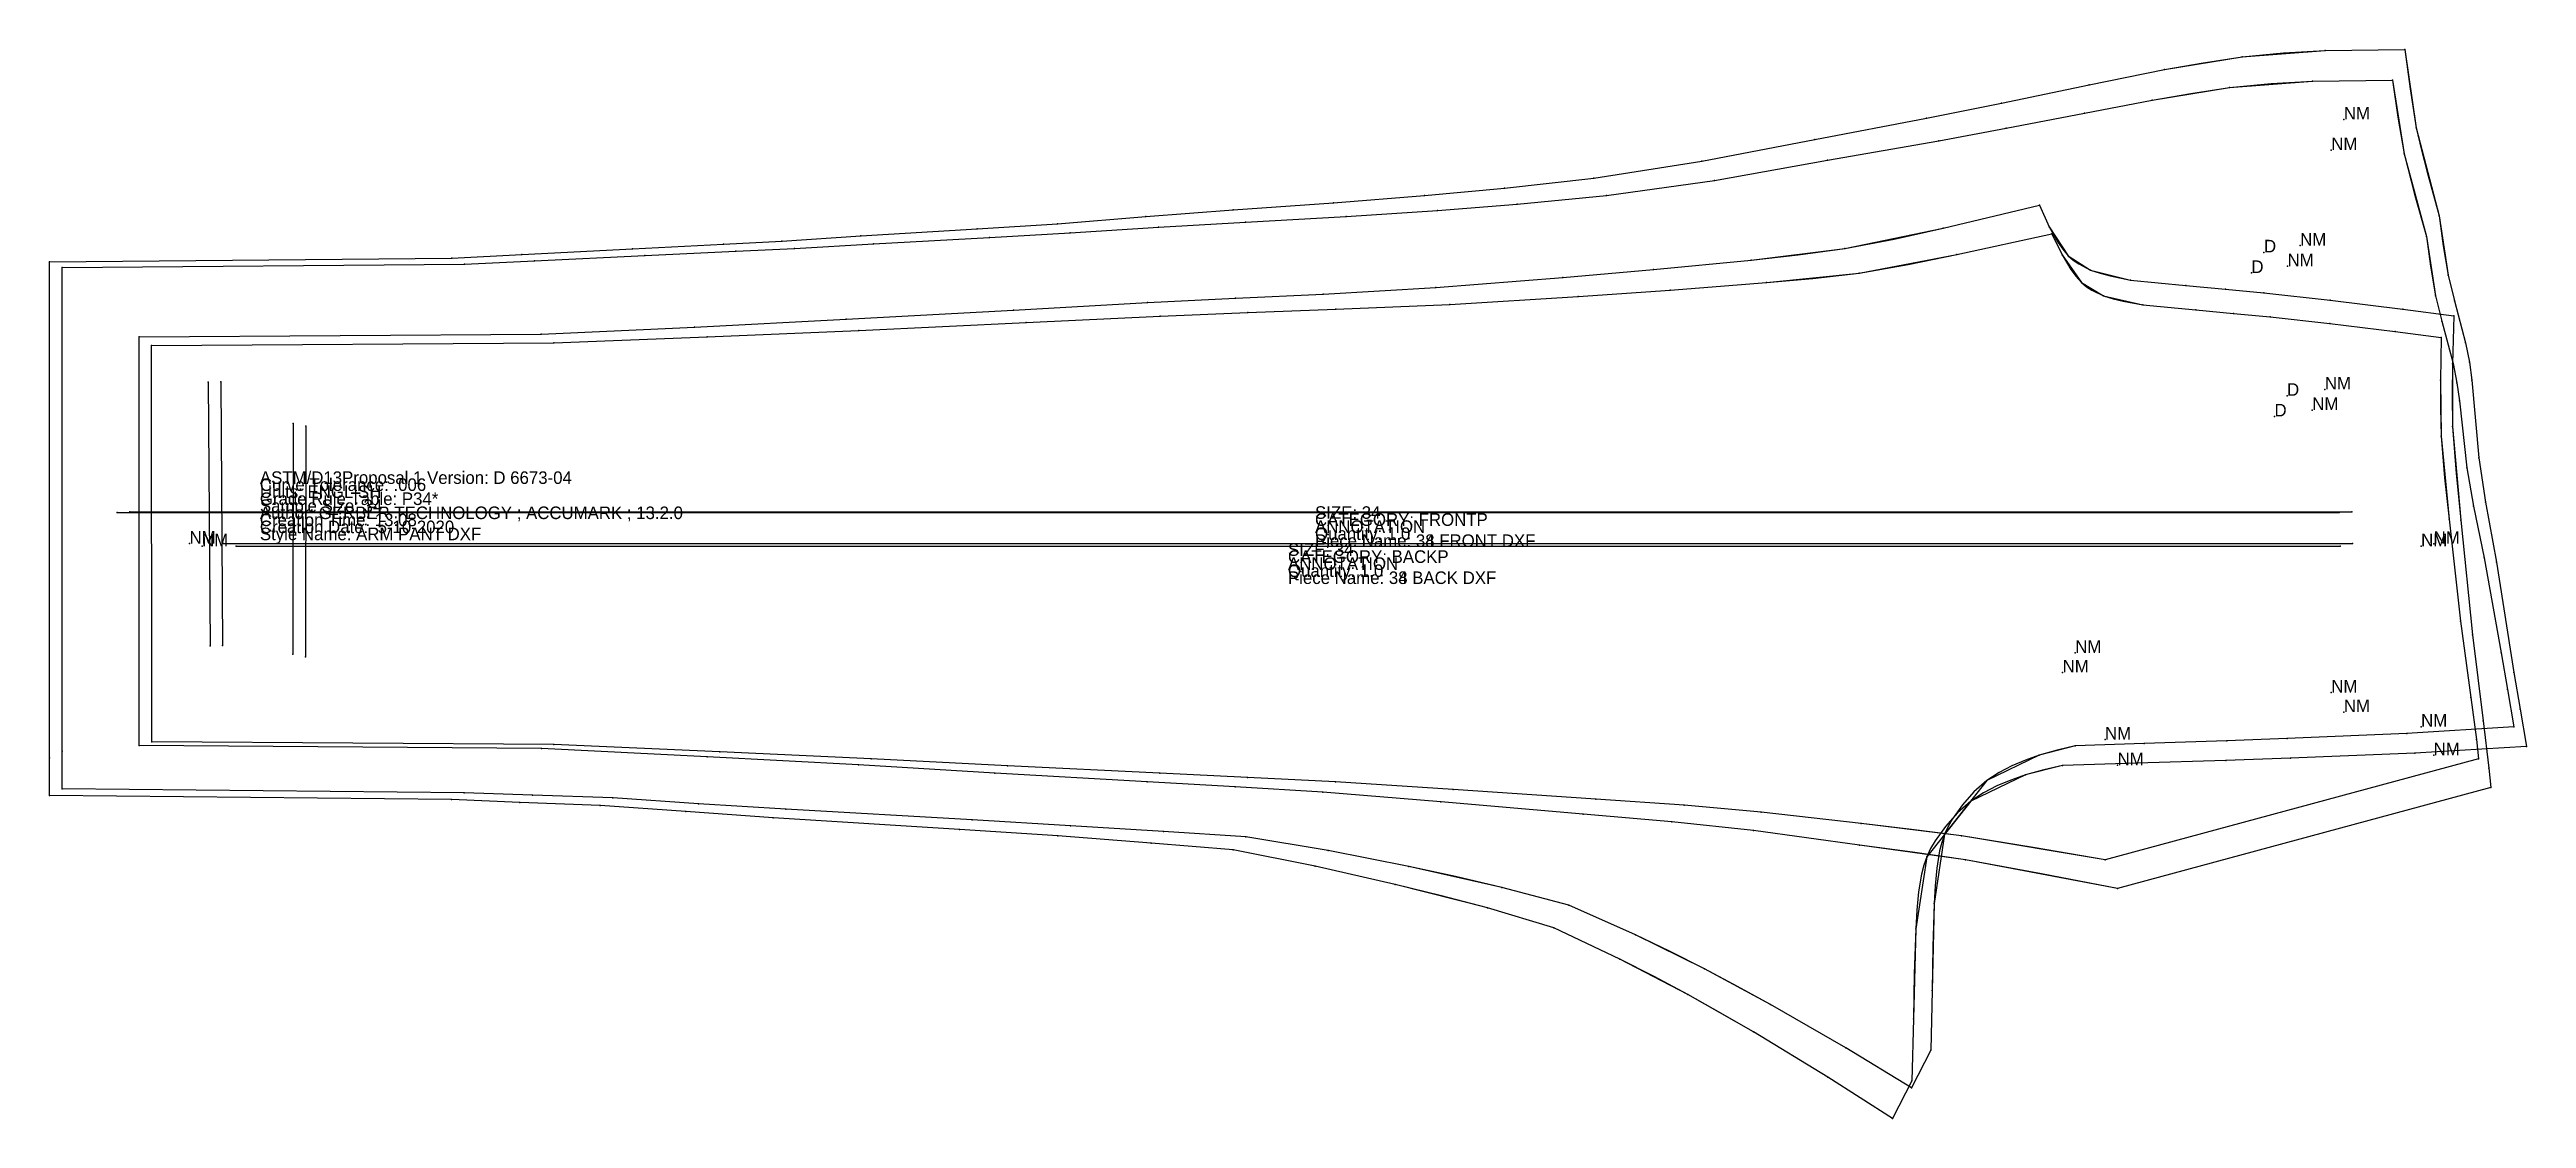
# Model space of a CAD drawing. Extents: x -4.2 to 45.1, y -11.5 to 9.8.
import ezdxf

# ---------------------------------------------------------------- set-up
doc = ezdxf.new("R2010")
doc.units = 0

# ---------------------------------------------------------------- blocks, each defined once
blk = doc.blocks.new('34 FRONT DXF_34')
at = {"layer": '1'}
for points in [[(-2.1535, 3.8734), (5.8465, 3.9275), (8.8957, 4.0436), (11.9137, 4.1737), (15.2429, 4.3287), (17.9083, 4.4569), (19.6569, 4.5277), (21.4053, 4.5944), (21.4053, 4.5944), (23.6698, 4.6916), (26.2258, 4.8477), (28.0569, 4.9748), (29.9734, 5.126), (31.8151, 5.3148), (33.7555, 5.6825), (35.6516, 6.0939)], [(35.6516, 6.0939), (35.8518, 5.6796), (36.2401, 5.126), (36.678, 4.8602), (37.4623, 4.682), (37.4623, 4.682), (38.5147, 4.5825), (39.2641, 4.5139), (39.9913, 4.4427), (41.1797, 4.3118), (42.4806, 4.1557), (43.3953, 4.0344)], [(43.3953, 4.0344), (43.3804, 3.186), (43.392, 2.0725), (43.5556, 0.4163), (43.7801, -1.6097), (43.9872, -3.1295), (44.0953, -3.9681), (44.0953, -3.9681), (44.1347, -4.3498)], [(-2.1509, -4.0138), (-2.1535, 3.8734)], [(44.1347, -4.3498), (36.7069, -6.3633), (36.7069, -6.3633), (33.8495, -5.8796), (31.8561, -5.6401), (29.8694, -5.4084), (28.333, -5.275), (26.5742, -5.1534), (23.7397, -4.9613), (21.3971, -4.8107), (21.3971, -4.8107), (19.6495, -4.7227), (17.9019, -4.6362), (14.8696, -4.4873), (12.1594, -4.3481), (9.1508, -4.2098), (5.849, -4.068), (-2.1509, -4.0138)]]:
    blk.add_lwpolyline(points, dxfattribs=at)
at = {"layer": '100'}
blk.add_line((0.9134, 2.2692), (0.9043, -2.3193), dxfattribs=at)
at = {"layer": '13'}
for p in [(-1.1506, -0.1188), (42.9951, -0.1218), (42.9951, -3.7106), (36.7068, -3.968)]:
    blk.add_point(p, dxfattribs=at)
at = {"layer": '2'}
for p in [(35.6516, 6.0939), (35.6516, 6.0939), (28.0569, 4.9748), (17.9083, 4.4569), (21.4053, 4.5944), (21.4053, 4.5944), (37.4623, 4.682), (37.4623, 4.682), (39.9913, 4.4427), (43.3953, 4.0344), (43.3953, 4.0344), (-2.1535, 3.8734), (-2.1535, 3.8734), (5.8465, 3.9275), (0.9134, 2.2692), (-1.1506, -0.1188), (41.3818, -0.1188), (42.9951, -0.1218), (0.9043, -2.3193), (42.9951, -3.7106), (-2.1509, -4.0138), (-2.1509, -4.0138), (5.849, -4.068), (36.7068, -3.968), (44.0953, -3.9681), (44.0953, -3.9681), (44.1347, -4.3498), (44.1347, -4.3498), (17.9019, -4.6362), (21.3971, -4.8107), (21.3971, -4.8107), (28.333, -5.275), (36.7069, -6.3633), (36.7069, -6.3633)]:
    blk.add_point(p, dxfattribs=at)
at = {"layer": '3'}
for p in [(33.7555, 5.6825), (35.8518, 5.6796), (29.9734, 5.126), (31.8151, 5.3148), (36.2401, 5.126), (19.6569, 4.5277), (23.6698, 4.6916), (26.2258, 4.8477), (36.678, 4.8602), (38.5147, 4.5825), (39.2641, 4.5139), (8.8957, 4.0436), (11.9137, 4.1737), (15.2429, 4.3287), (41.1797, 4.3118), (42.4806, 4.1557), (43.3804, 3.186), (43.392, 2.0725), (43.5556, 0.4163), (-0.4717, -0.1188), (41.3818, -0.1188), (43.7801, -1.6097), (43.9872, -3.1295), (9.1508, -4.2098), (12.1594, -4.3481), (14.8696, -4.4873), (19.6495, -4.7227), (23.7397, -4.9613), (26.5742, -5.1534), (29.8694, -5.4084), (31.8561, -5.6401), (33.8495, -5.8796)]:
    blk.add_point(p, dxfattribs=at)
at = {"layer": '4'}
for p in [(21.4053, 4.5944, 0.095), (37.4623, 4.682, 0.095), (44.0953, -3.9681, 0.095), (21.3971, -4.8107, 0.095), (36.7069, -6.3633, 0.095)]:
    blk.add_point(p, dxfattribs=at)
at = {"layer": '5'}
blk.add_line((-0.4717, -0.1188), (41.3818, -0.1188), dxfattribs=at)
at = {"layer": '7'}
blk.add_line((-0.4717, -0.1188), (41.3818, -0.1188), dxfattribs=at)
at = {"layer": '84'}
for points in [[(-2.1535, 3.8734), (5.8465, 3.9275), (8.8957, 4.0436), (11.9137, 4.1737), (15.2429, 4.3287), (17.9083, 4.4569), (19.6569, 4.5277), (21.4053, 4.5944), (21.4053, 4.5944), (23.6698, 4.6916), (26.2258, 4.8477), (28.0569, 4.9748), (29.9734, 5.126), (30.8957, 5.2082), (31.8151, 5.3148), (32.7876, 5.4853), (33.7555, 5.6825), (35.6516, 6.0939)], [(35.6516, 6.0939), (35.8518, 5.6796), (36.0274, 5.388), (36.1276, 5.2517), (36.2401, 5.126), (36.3393, 5.0445), (36.4467, 4.9738), (36.678, 4.8602), (36.8698, 4.8017), (37.0654, 4.756), (37.4623, 4.682), (37.4623, 4.682), (38.5147, 4.5825), (39.2641, 4.5139), (39.9913, 4.4427), (41.1797, 4.3118), (42.4806, 4.1557), (43.3953, 4.0344)], [(43.3953, 4.0344), (43.3804, 3.186), (43.3783, 2.629), (43.392, 2.0725), (43.4636, 1.2436), (43.5556, 0.4163), (43.7801, -1.6097), (43.9872, -3.1295), (44.0953, -3.9681), (44.0953, -3.9681), (44.1347, -4.3498)], [(-2.1509, -4.0138), (-2.1535, 3.8734)], [(44.1347, -4.3498), (36.7069, -6.3633), (36.7069, -6.3633), (35.2795, -6.113), (33.8495, -5.8796), (32.8536, -5.7535), (31.8561, -5.6401), (29.8694, -5.4084), (28.333, -5.275), (26.5742, -5.1534), (23.7397, -4.9613), (21.3971, -4.8107), (21.3971, -4.8107), (19.6495, -4.7227), (17.9019, -4.6362), (14.8696, -4.4873), (12.1594, -4.3481), (9.1508, -4.2098), (5.849, -4.068), (-2.1509, -4.0138)]]:
    blk.add_lwpolyline(points, dxfattribs=at)
at = {"layer": '1'}
for s, p in [('SIZE: 34', (20.9906, 0.4253)), ('CATEGORY: FRONTP', (20.9906, 0.2853)), ('ANNOTATION', (20.9906, 0.1453)), ('Quantity: 1,0', (20.9906, 0.0053)), ('Piece Name: 34 FRONT DXF', (20.9906, -0.1347))]:
    blk.add_text(s, height=0.25, dxfattribs=at).set_placement(p)
at = {"layer": '13'}
for p in [(-1.1506, -0.1188), (42.9951, -0.1218), (36.7068, -3.968), (42.9951, -3.7106)]:
    blk.add_text('NM', height=0.25, dxfattribs=at).set_placement(p)
blk = doc.blocks.new('34 BACK DXF_34')
at = {"layer": '1'}
for points in [[(-3.9333, 5.4245), (4.0669, 5.4954), (5.4611, 5.5617), (7.6603, 5.6633), (9.4709, 5.7512), (10.632, 5.805), (12.206, 5.8958), (14.5165, 6.0242), (16.1191, 6.1147), (17.8753, 6.2272), (19.6099, 6.3306), (19.6099, 6.3306), (21.6087, 6.4413), (23.4245, 6.5607), (25.0127, 6.6845), (26.7923, 6.857), (28.9402, 7.1598), (31.1888, 7.5598), (33.402, 7.9466), (33.402, 7.9466), (34.7393, 8.1964), (36.3, 8.5003), (37.6418, 8.7542), (39.1848, 9.0101), (40.8359, 9.1322), (42.4236, 9.1535)], [(42.4236, 9.1535), (42.6555, 7.6862), (43.1018, 6.0432), (43.1018, 6.0432), (43.2817, 4.8607), (43.4081, 4.3562), (43.6299, 3.5148), (43.706, 3.1335), (43.706, 3.1335), (43.7567, 2.773), (43.9038, 1.4393), (44.0347, 0.6768), (44.2465, -0.3502), (44.5894, -2.2415), (44.5894, -2.2415), (44.7166, -2.974), (44.8409, -3.7148)], [(-3.9351, -4.9468), (-3.935, -4.1966), (-3.935, -4.1966), (-3.9333, 5.4245)], [(44.8409, -3.7148), (42.7089, -3.844), (40.3304, -3.9477), (39.1322, -3.9928), (37.4865, -4.0466), (36.1137, -4.0898), (36.1137, -4.0898), (35.3999, -4.277), (34.3559, -4.7818), (33.5132, -5.8487), (33.3102, -7.2304), (33.2712, -8.9581), (33.2402, -10.1449), (32.855, -10.8964)], [(32.855, -10.8964), (31.5519, -10.1037), (30.0547, -9.2408), (28.7358, -8.5297), (27.3654, -7.8552), (26.0427, -7.2637), (24.7055, -6.9073), (22.8559, -6.4917), (21.2549, -6.1769), (19.6146, -5.902), (19.6146, -5.902), (17.9794, -5.7946), (16.1242, -5.6813), (14.1699, -5.5642), (10.4621, -5.3538), (8.7239, -5.2425), (7.0206, -5.1294), (5.4211, -5.075), (4.0647, -5.0286), (-3.9351, -4.9468)]]:
    blk.add_lwpolyline(points, dxfattribs=at)
at = {"layer": '100'}
blk.add_line((-0.778, 3.1539), (-0.7418, -2.0937), dxfattribs=at)
at = {"layer": '13'}
for p in [(41.2079, 7.7617), (40.3383, 5.4516), (39.6194, 5.3171), (40.8297, 2.59), (40.0782, 2.4632), (36.1137, -2.2415), (41.2079, -3.0306)]:
    blk.add_point(p, dxfattribs=at)
at = {"layer": '2'}
for p in [(42.4236, 9.1535), (42.4236, 9.1535), (37.6418, 8.7542), (33.402, 7.9466), (33.402, 7.9466), (41.2079, 7.7617), (26.7923, 6.857), (16.1191, 6.1147), (19.6099, 6.3306), (19.6099, 6.3306), (43.1018, 6.0432), (43.1018, 6.0432), (-3.9333, 5.4245), (-3.9333, 5.4245), (4.0669, 5.4954), (10.632, 5.805), (40.3383, 5.4516), (39.6194, 5.3171), (43.6299, 3.5148), (-0.778, 3.1539), (43.706, 3.1335), (43.706, 3.1335), (40.8297, 2.59), (43.7567, 2.773), (40.0782, 2.4632), (41.6172, 0.5614), (-0.7418, -2.0937), (36.1137, -2.2415), (44.5894, -2.2415), (44.5894, -2.2415), (41.2079, -3.0306), (44.8409, -3.7148), (44.8409, -3.7148), (-3.935, -4.1966), (-3.935, -4.1966), (36.1137, -4.0898), (36.1137, -4.0898), (40.3304, -3.9477), (-3.9351, -4.9468), (-3.9351, -4.9468), (4.0647, -5.0286), (10.4621, -5.3538), (16.1242, -5.6813), (19.6146, -5.902), (19.6146, -5.902), (26.0427, -7.2637), (33.2402, -10.1449), (32.855, -10.8964), (32.855, -10.8964)]:
    blk.add_point(p, dxfattribs=at)
at = {"layer": '3'}
for p in [(39.1848, 9.0101), (40.8359, 9.1322), (36.3, 8.5003), (34.7393, 8.1964), (31.1888, 7.5598), (42.6555, 7.6862), (28.9402, 7.1598), (21.6087, 6.4413), (23.4245, 6.5607), (25.0127, 6.6845), (14.5165, 6.0242), (17.8753, 6.2272), (5.4611, 5.5617), (7.6603, 5.6633), (9.4709, 5.7512), (12.206, 5.8958), (43.2817, 4.8607), (43.4081, 4.3562), (43.9038, 1.4393), (-2.5865, 0.5614), (41.6172, 0.5614), (44.0347, 0.6768), (44.2465, -0.3502), (44.7166, -2.974), (42.7089, -3.844), (35.3999, -4.277), (37.4865, -4.0466), (39.1322, -3.9928), (34.3559, -4.7818), (5.4211, -5.075), (7.0206, -5.1294), (8.7239, -5.2425), (14.1699, -5.5642), (17.9794, -5.7946), (33.5132, -5.8487), (21.2549, -6.1769), (22.8559, -6.4917), (24.7055, -6.9073), (33.3102, -7.2304), (27.3654, -7.8552), (28.7358, -8.5297), (30.0547, -9.2408), (33.2712, -8.9581), (31.5519, -10.1037)]:
    blk.add_point(p, dxfattribs=at)
at = {"layer": '4'}
for p in [(33.402, 7.9466, 0.095), (19.6099, 6.3306, 0.095), (43.1018, 6.0432, 0.095), (44.5894, -2.2415, 0.095), (-3.935, -4.1966, 0.095), (36.1137, -4.0898, 0.095), (19.6146, -5.902, 0.095)]:
    blk.add_point(p, dxfattribs=at)
at = {"layer": '5'}
blk.add_line((-2.5865, 0.5614), (41.6172, 0.5614), dxfattribs=at)
at = {"layer": '7'}
blk.add_line((-2.5865, 0.5614), (41.6172, 0.5614), dxfattribs=at)
at = {"layer": '84'}
for points in [[(-3.9333, 5.4245), (4.0669, 5.4954), (5.4611, 5.5617), (7.6603, 5.6633), (9.4709, 5.7512), (10.632, 5.805), (12.206, 5.8958), (14.5165, 6.0242), (16.1191, 6.1147), (17.8753, 6.2272), (19.6099, 6.3306), (19.6099, 6.3306), (21.6087, 6.4413), (23.4245, 6.5607), (25.0127, 6.6845), (26.7923, 6.857), (28.9402, 7.1598), (31.1888, 7.5598), (33.402, 7.9466), (33.402, 7.9466), (34.7393, 8.1964), (36.3, 8.5003), (37.6418, 8.7542), (38.4121, 8.8907), (39.1848, 9.0101), (40.0091, 9.0864), (40.8359, 9.1322), (42.4236, 9.1535)], [(42.4236, 9.1535), (42.5298, 8.418), (42.6555, 7.6862), (42.8677, 6.862), (43.1018, 6.0432), (43.1018, 6.0432), (43.1849, 5.4507), (43.2817, 4.8607), (43.4081, 4.3562), (43.6299, 3.5148), (43.706, 3.1335), (43.706, 3.1335), (43.7567, 2.773), (43.9038, 1.4393), (44.0347, 0.6768), (44.2465, -0.3502), (44.5894, -2.2415), (44.5894, -2.2415), (44.7166, -2.974), (44.8409, -3.7148)], [(-3.9351, -4.9468), (-3.935, -4.1966), (-3.935, -4.1966), (-3.9333, 5.4245)], [(44.8409, -3.7148), (42.7089, -3.844), (40.3304, -3.9477), (39.1322, -3.9928), (37.4865, -4.0466), (36.1137, -4.0898), (36.1137, -4.0898), (35.7542, -4.1751), (35.3999, -4.277), (35.1243, -4.3751), (34.8554, -4.4896), (34.598, -4.6233), (34.3559, -4.7818), (34.0988, -5.0095), (33.8706, -5.2666), (33.6717, -5.5459), (33.5862, -5.6942), (33.5132, -5.8487), (33.4582, -6.0134), (33.416, -6.1821), (33.3583, -6.5262), (33.3262, -6.8775), (33.3102, -7.2304), (33.278, -8.0936), (33.2712, -8.9581), (33.2402, -10.1449), (32.855, -10.8964)], [(32.855, -10.8964), (31.5519, -10.1037), (30.0547, -9.2408), (29.3981, -8.88), (28.7358, -8.5297), (28.0537, -8.1863), (27.3654, -7.8552), (26.0427, -7.2637), (24.7055, -6.9073), (23.7824, -6.692), (22.8559, -6.4917), (21.2549, -6.1769), (19.6146, -5.902), (19.6146, -5.902), (17.9794, -5.7946), (16.1242, -5.6813), (14.1699, -5.5642), (10.4621, -5.3538), (8.7239, -5.2425), (7.0206, -5.1294), (5.4211, -5.075), (4.0647, -5.0286), (-3.9351, -4.9468)]]:
    blk.add_lwpolyline(points, dxfattribs=at)
at = {"layer": '1'}
for s, p in [('ANNOTATION', (20.4529, -0.5914)), ('SIZE: 34', (20.4529, -0.3114)), ('Quantity: 1,0', (20.4529, -0.7314)), ('CATEGORY: BACKP', (20.4529, -0.4514)), ('Piece Name: 34 BACK DXF', (20.4529, -0.8714))]:
    blk.add_text(s, height=0.25, dxfattribs=at).set_placement(p)
at = {"layer": '13'}
for s, p in [('NM', (41.2079, 7.7617)), ('D', (39.6194, 5.3171)), ('NM', (40.3383, 5.4516)), ('D', (40.0782, 2.4632)), ('NM', (40.8297, 2.59)), ('NM', (36.1137, -2.2415)), ('NM', (41.2079, -3.0306))]:
    blk.add_text(s, height=0.25, dxfattribs=at).set_placement(p)
blk = doc.blocks.new('38 BACK DXF_34')
at = {"layer": '1'}
for points in [[(-4.1833, 5.5385), (3.8169, 5.6094), (5.211, 5.683), (7.4103, 5.7962), (9.2208, 5.8935), (10.382, 5.9534), (11.9559, 6.0537), (14.2665, 6.196), (15.8691, 6.2964), (17.6252, 6.4391), (19.3599, 6.5726), (19.3599, 6.5726), (21.357, 6.7133), (23.1709, 6.86), (24.7573, 7.0077), (26.5343, 7.2071), (28.6855, 7.5421), (30.9364, 7.9762), (33.152, 8.3966), (33.152, 8.3966), (34.647, 8.6962), (36.3917, 9.0599), (37.8918, 9.3642), (39.4348, 9.6201), (41.0859, 9.7422), (42.6736, 9.7635)], [(42.6736, 9.7635), (42.9, 8.203), (43.3518, 6.4532), (43.3518, 6.4532), (43.5317, 5.2707), (43.6581, 4.7662), (43.8799, 3.9247), (43.956, 3.5435), (43.956, 3.5435), (44.0067, 3.1831), (44.1422, 1.6385), (44.2738, 0.7541), (44.492, -0.4378), (44.8394, -2.6315), (44.8394, -2.6315), (44.9666, -3.3639), (45.0909, -4.1048)], [(-4.1851, -5.0808), (-4.185, -4.3306), (-4.185, -4.3306), (-4.1833, 5.5385)], [(45.0909, -4.1048), (42.8718, -4.2348), (40.3964, -4.3377), (39.1083, -4.3832), (37.3393, -4.4369), (35.8637, -4.4798), (35.8637, -4.4798), (35.1222, -4.6719), (34.0371, -5.1923), (33.1591, -6.2971), (32.9441, -7.7304), (32.8981, -9.5233), (32.8622, -10.755), (32.477, -11.5065)], [(32.477, -11.5065), (31.1914, -10.6831), (29.7133, -9.785), (28.4101, -9.0429), (27.0545, -8.3362), (25.7447, -7.7137), (24.4196, -7.3183), (22.5845, -6.8487), (20.9947, -6.487), (19.3646, -6.164), (19.3646, -6.164), (17.7294, -6.0283), (15.8742, -5.8829), (13.9199, -5.7544), (10.2121, -5.5222), (8.474, -5.4016), (6.7708, -5.2793), (5.1712, -5.2163), (3.8147, -5.1626), (-4.1851, -5.0808)]]:
    blk.add_lwpolyline(points, dxfattribs=at)
at = {"layer": '100'}
blk.add_line((-1.028, 3.1439), (-0.9918, -2.1036), dxfattribs=at)
at = {"layer": '13'}
for p in [(41.4579, 8.3717), (39.8694, 5.7271), (40.5883, 5.8617), (41.0797, 3.0001), (40.3282, 2.8732), (35.8637, -2.6315), (41.4579, -3.4206)]:
    blk.add_point(p, dxfattribs=at)
at = {"layer": '2'}
for p in [(37.8918, 9.3642), (42.6736, 9.7635), (42.6736, 9.7635), (33.152, 8.3966), (33.152, 8.3966), (41.4579, 8.3717), (26.5343, 7.2071), (19.3599, 6.5726), (19.3599, 6.5726), (43.3518, 6.4532), (43.3518, 6.4532), (10.382, 5.9534), (15.8691, 6.2964), (-4.1833, 5.5385), (-4.1833, 5.5385), (3.8169, 5.6094), (39.8694, 5.7271), (40.5883, 5.8617), (43.8799, 3.9247), (43.956, 3.5435), (43.956, 3.5435), (-1.028, 3.1439), (41.0797, 3.0001), (44.0067, 3.1831), (40.3282, 2.8732), (41.3672, 0.5514), (-0.9918, -2.1036), (35.8637, -2.6315), (44.8394, -2.6315), (44.8394, -2.6315), (41.4579, -3.4206), (-4.185, -4.3306), (-4.185, -4.3306), (40.3964, -4.3377), (45.0909, -4.1048), (45.0909, -4.1048), (35.8637, -4.4798), (35.8637, -4.4798), (-4.1851, -5.0808), (-4.1851, -5.0808), (3.8147, -5.1626), (10.2121, -5.5222), (15.8742, -5.8829), (19.3646, -6.164), (19.3646, -6.164), (25.7447, -7.7137), (32.8622, -10.755), (32.477, -11.5065), (32.477, -11.5065)]:
    blk.add_point(p, dxfattribs=at)
at = {"layer": '3'}
for p in [(39.4348, 9.6201), (41.0859, 9.7422), (36.3917, 9.0599), (34.647, 8.6962), (30.9364, 7.9762), (42.9, 8.203), (28.6855, 7.5421), (24.7573, 7.0077), (17.6252, 6.4391), (21.357, 6.7133), (23.1709, 6.86), (11.9559, 6.0537), (14.2665, 6.196), (5.211, 5.683), (7.4103, 5.7962), (9.2208, 5.8935), (43.5317, 5.2707), (43.6581, 4.7662), (44.1422, 1.6385), (-2.8365, 0.5514), (41.3672, 0.5514), (44.2738, 0.7541), (44.492, -0.4378), (44.9666, -3.3639), (39.1083, -4.3832), (42.8718, -4.2348), (35.1222, -4.6719), (37.3393, -4.4369), (5.1712, -5.2163), (6.7708, -5.2793), (8.474, -5.4016), (34.0371, -5.1923), (13.9199, -5.7544), (17.7294, -6.0283), (33.1591, -6.2971), (20.9947, -6.487), (22.5845, -6.8487), (24.4196, -7.3183), (32.9441, -7.7304), (27.0545, -8.3362), (28.4101, -9.0429), (29.7133, -9.785), (32.8981, -9.5233), (31.1914, -10.6831)]:
    blk.add_point(p, dxfattribs=at)
at = {"layer": '4'}
for p in [(33.152, 8.3966, 0.095), (19.3599, 6.5726, 0.095), (43.3518, 6.4532, 0.095), (44.8394, -2.6315, 0.095), (-4.185, -4.3306, 0.095), (35.8637, -4.4798, 0.095), (19.3646, -6.164, 0.095)]:
    blk.add_point(p, dxfattribs=at)
at = {"layer": '5'}
blk.add_line((-2.8365, 0.5514), (41.3672, 0.5514), dxfattribs=at)
at = {"layer": '7'}
blk.add_line((-2.8365, 0.5514), (41.3672, 0.5514), dxfattribs=at)
at = {"layer": '84'}
for points in [[(-4.1833, 5.5385), (3.8169, 5.6094), (5.211, 5.683), (7.4103, 5.7962), (9.2208, 5.8935), (10.382, 5.9534), (11.9559, 6.0537), (14.2665, 6.196), (15.8691, 6.2964), (17.6252, 6.4391), (19.3599, 6.5726), (19.3599, 6.5726), (21.357, 6.7133), (23.1709, 6.86), (24.7573, 7.0077), (26.5343, 7.2071), (28.6855, 7.5421), (30.9364, 7.9762), (33.152, 8.3966), (33.152, 8.3966), (34.647, 8.6962), (36.3917, 9.0599), (37.8918, 9.3642), (38.6621, 9.5007), (39.4348, 9.6201), (40.2591, 9.6964), (41.0859, 9.7422), (42.6736, 9.7635)], [(42.6736, 9.7635), (42.7765, 8.9814), (42.9, 8.203), (43.0012, 7.7628), (43.1142, 7.3254), (43.3518, 6.4532), (43.3518, 6.4532), (43.4349, 5.8607), (43.5317, 5.2707), (43.6581, 4.7662), (43.8799, 3.9247), (43.956, 3.5435), (43.956, 3.5435), (44.0067, 3.1831), (44.1422, 1.6385), (44.2738, 0.7541), (44.492, -0.4378), (44.8394, -2.6315), (44.8394, -2.6315), (44.9666, -3.3639), (45.0909, -4.1048)], [(-4.1851, -5.0808), (-4.185, -4.3306), (-4.185, -4.3306), (-4.1833, 5.5385)], [(45.0909, -4.1048), (42.8718, -4.2348), (40.3964, -4.3377), (39.1083, -4.3832), (37.3393, -4.4369), (35.8637, -4.4798), (35.8637, -4.4798), (35.4902, -4.5672), (35.1222, -4.6719), (34.8358, -4.7728), (34.5564, -4.8908), (34.2888, -5.0287), (34.0371, -5.1923), (33.7695, -5.4279), (33.5319, -5.694), (33.3245, -5.9832), (33.2353, -6.1368), (33.1591, -6.2971), (33.1015, -6.4678), (33.0572, -6.6427), (32.9963, -6.9997), (32.9618, -7.3642), (32.9441, -7.7304), (32.908, -8.6261), (32.8981, -9.5233), (32.8622, -10.755), (32.477, -11.5065)], [(32.477, -11.5065), (31.1914, -10.6831), (29.7133, -9.785), (29.0647, -9.4088), (28.4101, -9.0429), (27.7355, -8.6835), (27.0545, -8.3362), (25.7447, -7.7137), (24.4196, -7.3183), (23.504, -7.0761), (22.5845, -6.8487), (20.9947, -6.487), (19.3646, -6.164), (19.3646, -6.164), (17.7294, -6.0283), (15.8742, -5.8829), (13.9199, -5.7544), (10.2121, -5.5222), (8.474, -5.4016), (6.7708, -5.2793), (5.1712, -5.2163), (3.8147, -5.1626), (-4.1851, -5.0808)]]:
    blk.add_lwpolyline(points, dxfattribs=at)
at = {"layer": '1'}
for s, p in [('ANNOTATION', (20.4529, -0.5915)), ('SIZE: 34', (20.4529, -0.3115)), ('Quantity: 1,0', (20.4529, -0.7315)), ('CATEGORY: BACKP', (20.4529, -0.4515)), ('Piece Name: 38 BACK DXF', (20.4529, -0.8715))]:
    blk.add_text(s, height=0.25, dxfattribs=at).set_placement(p)
at = {"layer": '13'}
for s, p in [('NM', (41.4579, 8.3717)), ('D', (39.8694, 5.7271)), ('NM', (40.5883, 5.8617)), ('D', (40.3282, 2.8732)), ('NM', (41.0797, 3.0001)), ('NM', (35.8637, -2.6315)), ('NM', (41.4579, -3.4206))]:
    blk.add_text(s, height=0.25, dxfattribs=at).set_placement(p)
blk = doc.blocks.new('38 FRONT DXF_34')
at = {"layer": '1'}
for points in [[(-2.4035, 4.0473), (5.5965, 4.1014), (8.6458, 4.2418), (11.6638, 4.3958), (14.9929, 4.5773), (17.6583, 4.7269), (19.4068, 4.8137), (21.1553, 4.8963), (21.1553, 4.8963), (23.3931, 5.0307), (25.9181, 5.2282), (27.7269, 5.3847), (29.666, 5.5746), (31.5287, 5.8011), (33.488, 6.2106), (35.4016, 6.6639)], [(35.4016, 6.6639), (35.5947, 6.2351), (35.9761, 5.659), (36.416, 5.3755), (37.2123, 5.1719), (37.2123, 5.1719), (38.3153, 5.0667), (39.1007, 4.9942), (39.8629, 4.919), (41.1834, 4.7731), (42.6289, 4.5994), (43.6453, 4.4643)], [(43.6453, 4.4643), (43.6193, 3.5108), (43.6203, 2.2592), (43.7862, 0.3958), (44.0165, -1.8839), (44.2328, -3.5944), (44.3453, -4.5381), (44.3453, -4.5381), (44.3847, -4.9198)], [(-2.4009, -4.0878), (-2.4035, 4.0473)], [(44.3847, -4.9198), (36.9569, -6.9333), (36.9569, -6.9333), (33.9325, -6.3608), (31.8206, -6.0654), (29.7157, -5.7784), (28.087, -5.605), (26.3272, -5.4511), (23.4911, -5.2066), (21.1471, -5.0127), (21.1471, -5.0127), (19.3995, -4.9087), (17.6519, -4.8062), (14.6196, -4.6332), (11.9095, -4.4724), (8.9009, -4.3101), (5.599, -4.142), (-2.4009, -4.0878)]]:
    blk.add_lwpolyline(points, dxfattribs=at)
at = {"layer": '100'}
blk.add_line((0.6634, 2.3192), (0.6543, -2.2693), dxfattribs=at)
at = {"layer": '13'}
for p in [(-1.4006, -0.0688), (43.2451, -0.0718), (43.2451, -4.2806), (36.9568, -4.478)]:
    blk.add_point(p, dxfattribs=at)
at = {"layer": '2'}
for p in [(35.4016, 6.6639), (35.4016, 6.6639), (27.7269, 5.3847), (37.2123, 5.1719), (37.2123, 5.1719), (17.6583, 4.7269), (21.1553, 4.8963), (21.1553, 4.8963), (39.8629, 4.919), (43.6453, 4.4643), (43.6453, 4.4643), (-2.4035, 4.0473), (-2.4035, 4.0473), (5.5965, 4.1014), (0.6634, 2.3192), (-1.4006, -0.0688), (41.6318, -0.0688), (43.2451, -0.0718), (0.6543, -2.2693), (-2.4009, -4.0878), (-2.4009, -4.0878), (5.599, -4.142), (43.2451, -4.2806), (17.6519, -4.8062), (36.9568, -4.478), (44.3453, -4.5381), (44.3453, -4.5381), (44.3847, -4.9198), (44.3847, -4.9198), (21.1471, -5.0127), (21.1471, -5.0127), (28.087, -5.605), (36.9569, -6.9333), (36.9569, -6.9333)]:
    blk.add_point(p, dxfattribs=at)
at = {"layer": '3'}
for p in [(33.488, 6.2106), (35.5947, 6.2351), (29.666, 5.5746), (31.5287, 5.8011), (35.9761, 5.659), (23.3931, 5.0307), (25.9181, 5.2282), (36.416, 5.3755), (38.3153, 5.0667), (39.1007, 4.9942), (14.9929, 4.5773), (19.4068, 4.8137), (41.1834, 4.7731), (42.6289, 4.5994), (8.6458, 4.2418), (11.6638, 4.3958), (43.6193, 3.5108), (43.6203, 2.2592), (43.7862, 0.3958), (-0.7217, -0.0688), (41.6318, -0.0688), (44.0165, -1.8839), (44.2328, -3.5944), (8.9009, -4.3101), (11.9095, -4.4724), (14.6196, -4.6332), (19.3995, -4.9087), (23.4911, -5.2066), (26.3272, -5.4511), (29.7157, -5.7784), (31.8206, -6.0654), (33.9325, -6.3608)]:
    blk.add_point(p, dxfattribs=at)
at = {"layer": '4'}
for p in [(37.2123, 5.1719, 0.095), (21.1553, 4.8963, 0.095), (44.3453, -4.5381, 0.095), (21.1471, -5.0127, 0.095), (36.9569, -6.9333, 0.095)]:
    blk.add_point(p, dxfattribs=at)
at = {"layer": '5'}
blk.add_line((-0.7217, -0.0688), (41.6318, -0.0688), dxfattribs=at)
at = {"layer": '7'}
blk.add_line((-0.7217, -0.0688), (41.6318, -0.0688), dxfattribs=at)
at = {"layer": '84'}
for points in [[(-2.4035, 4.0473), (5.5965, 4.1014), (8.6458, 4.2418), (11.6638, 4.3958), (14.9929, 4.5773), (17.6583, 4.7269), (19.4068, 4.8137), (21.1553, 4.8963), (21.1553, 4.8963), (23.3931, 5.0307), (25.9181, 5.2282), (27.7269, 5.3847), (29.666, 5.5746), (30.599, 5.6755), (31.5287, 5.8011), (32.511, 5.9924), (33.488, 6.2106), (35.4016, 6.6639)], [(35.4016, 6.6639), (35.5947, 6.2351), (35.7661, 5.9325), (35.8646, 5.7905), (35.9761, 5.659), (36.0751, 5.5731), (36.1829, 5.4979), (36.416, 5.3755), (36.6103, 5.3105), (36.8089, 5.2584), (37.2123, 5.1719), (37.2123, 5.1719), (38.3153, 5.0667), (39.1007, 4.9942), (39.8629, 4.919), (41.1834, 4.7731), (42.6289, 4.5994), (43.6453, 4.4643)], [(43.6453, 4.4643), (43.6193, 3.5108), (43.6109, 2.8849), (43.6203, 2.2592), (43.6918, 1.3268), (43.7862, 0.3958), (44.0165, -1.8839), (44.2328, -3.5944), (44.3453, -4.5381), (44.3453, -4.5381), (44.3847, -4.9198)], [(-2.4009, -4.0878), (-2.4035, 4.0473)], [(44.3847, -4.9198), (36.9569, -6.9333), (36.9569, -6.9333), (35.4463, -6.6381), (33.9325, -6.3608), (32.8776, -6.2064), (31.8206, -6.0654), (29.7157, -5.7784), (28.087, -5.605), (26.3272, -5.4511), (23.4911, -5.2066), (21.1471, -5.0127), (21.1471, -5.0127), (19.3995, -4.9087), (17.6519, -4.8062), (14.6196, -4.6332), (11.9095, -4.4724), (8.9009, -4.3101), (5.599, -4.142), (-2.4009, -4.0878)]]:
    blk.add_lwpolyline(points, dxfattribs=at)
at = {"layer": '1'}
for s, p in [('SIZE: 34', (20.9906, 0.4253)), ('CATEGORY: FRONTP', (20.9906, 0.2853)), ('ANNOTATION', (20.9906, 0.1453)), ('Quantity: 1,0', (20.9906, 0.0053)), ('Piece Name: 38 FRONT DXF', (20.9906, -0.1347))]:
    blk.add_text(s, height=0.25, dxfattribs=at).set_placement(p)
at = {"layer": '13'}
for p in [(-1.4006, -0.0688), (43.2451, -0.0718), (36.9568, -4.478), (43.2451, -4.2806)]:
    blk.add_text('NM', height=0.25, dxfattribs=at).set_placement(p)

msp = doc.modelspace()

# ---------------------------------------------------------------- block references
at = {"layer": '1'}
for name in ['38 BACK DXF_34', '34 BACK DXF_34', '38 FRONT DXF_34', '34 FRONT DXF_34']:
    msp.add_blockref(name, (0, 0), dxfattribs=at)

# ---------------------------------------------------------------- texts
for s, p in [('ASTM/D13Proposal 1 Version: D 6673-04', (0, 1.12)), ('Curve Tolerance: .006', (0, 0.98)), ('Units: ENGLISH', (0, 0.84)), ('Author: GERBER TECHNOLOGY ; ACCUMARK ; 13.2.0', (0, 0.42)), ('Sample Size: 34', (0, 0.56)), ('Grade Rule Table: P34*', (0, 0.7)), ('Creation Time: 13:08', (0, 0.28)), ('Style Name: ARM PANT DXF', (0, 0)), ('Creation Date:  5-10-2020', (0, 0.14))]:
    msp.add_text(s, height=0.25, dxfattribs=at).set_placement(p)

doc.saveas('drawing.dxf')
